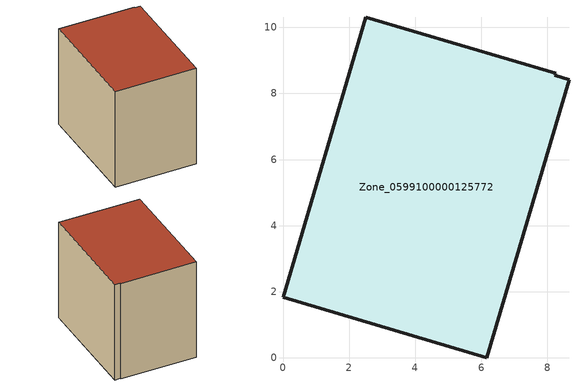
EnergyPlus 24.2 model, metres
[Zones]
Zone_0599100000125772
 floor ground (C_G): 0,1.83 2.5,10.31 8.24,8.61 8.23,8.54 8.65,8.42 6.17,0 z0.42
 wall outside (C_F): 2.5,10.31 0,1.83 6.17,0 8.65,8.42 8.23,8.54 8.24,8.61 2.5,10.31 z0.42:8.57
 roof outside (C_R): 0,1.83 6.17,0 8.65,8.42 8.23,8.54 8.24,8.61 2.5,10.31 z8.57
[BUILDING]
Pand.0599100000125772: North Axis=0; Terrain=City; Loads Convergence Tolerance Value=0.04; Temperature Convergence Tolerance Value=0.4; Solar Distribution=FullExterior; Maximum Number of Warmup Days=25; Minimum Number of Warmup Days=1
[Site:Location]
Rotterdam.The.Hague.AP_ZH_NLD Design_Conditions: Latitude=51.96; Longitude=4.45; Time Zone=1; Elevation=-4.5
[SITE:GROUNDTEMPERATURE:BUILDINGSURFACE]
18, 18, 18, 18, 18, 18, 18, 18, 18, 18, 18, 18
[MATERIAL] Thermal Absorptance=0.9; Solar Absorptance=0.7; Visible Absorptance=0.7
Name | Roughness | Thickness | Conductivity | Density | Specific Heat
G.TI.1965-1974 | MediumSmooth | 0.15 | 0.882353 | 540 | 1210
F.TI.1965-1974 | Rough | 0.3 | 0.697674 | 1920 | 840
R.TI.1965-1974 | MediumRough | 0.2 | 0.232558 | 1500 | 1000
[CONSTRUCTION]
C_G: G.TI.1965-1974
C_F: F.TI.1965-1974
C_R: R.TI.1965-1974
[ZONE]
Zone_0599100000125772: Type=1; Multiplier=1; Ceiling Height=Autocalculate; Volume=Autocalculate; Floor Area=autocalculate; Part of Total Floor Area=Yes
[ZONEINFILTRATION:DESIGNFLOWRATE]
Infil_Zone_0599100000125772: Zone or ZoneList or Space or SpaceList=Zone_0599100000125772; Schedule=AlwaysOn; Design Flow Rate Calculation Method=Flow/Area; Flow Rate per Floor Area=0.003; Constant Term Coefficient=1; Temperature Term Coefficient=0; Velocity Term Coefficient=0; Velocity Squared Term Coefficient=0
[HVACTEMPLATE:ZONE:IDEALLOADSAIRSYSTEM]
Zone_0599100000125772: Maximum Heating Supply Air Temperature=50; Minimum Cooling Supply Air Temperature=13; Maximum Heating Supply Air Humidity Ratio=0.0156; Minimum Cooling Supply Air Humidity Ratio=0.0077; Heating Limit=NoLimit; Cooling Limit=NoLimit; Dehumidification Control Type=ConstantSensibleHeatRatio; Cooling Sensible Heat Ratio=0.7; Dehumidification Setpoint=60; Humidification Control Type=None; Humidification Setpoint=30; Outdoor Air Method=None; Outdoor Air Flow Rate per Person=0.00944; Outdoor Air Flow Rate per Zone Floor Area=0; Outdoor Air Flow Rate per Zone=0; Demand Controlled Ventilation Type=None; Outdoor Air Economizer Type=NoEconomizer; Heat Recovery Type=None; Sensible Heat Recovery Effectiveness=0.7; Latent Heat Recovery Effectiveness=0.65
[ZONECONTROL:THERMOSTAT]
ThermostatControl_Zone_0599100000125772: Zone or ZoneList=Zone_0599100000125772; Control Type Schedule=DualSetpointControlType; Control 1=Thermostat_Zone_0599100000125772; Temperature Difference Between Cutout And Setpoint=0
[THERMOSTATSETPOINT:DUALSETPOINT]
Thermostat_Zone_0599100000125772: Heating Setpoint Temperature Schedule=HeatingSetpoint_Zone_0599100000125772; Cooling Setpoint Temperature Schedule=CoolingSetpoint_Zone_0599100000125772
[SCHEDULE:COMPACT]
HeatingSetpoint_Zone_0599100000125772: Through: 12/31, For: AllDays, Until: 24:00, 21
CoolingSetpoint_Zone_0599100000125772: Through: 12/31, For: AllDays, Until: 24:00, 24
DualSetpointControlType: Through: 12/31, For: AllDays, Until: 24:00, 4
AlwaysOn: Through: 12/31, For: AllDays, Until: 24:00, 1
